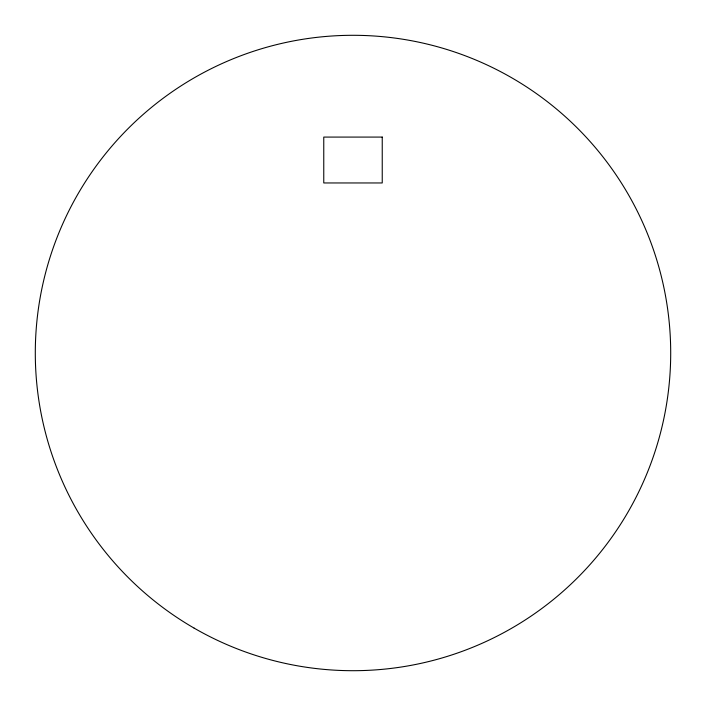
<?xml version="1.0" encoding="UTF-8"?>
<svg xmlns="http://www.w3.org/2000/svg" width="706" height="706" viewBox="0 0 706 706"><rect width="100%" height="100%" fill="white"/><g stroke="black" fill="none" stroke-linecap="round" stroke-linejoin="round"><path stroke-width="1.06" d="M382.237 137.079L323.763 137.079L323.763 182.96L382.237 182.96L382.237 137.079M194.15 628.137A317.7 317.7 0 0 0 670.7 353A317.7 317.7 0 0 0 194.15 77.863A317.7 317.7 0 0 0 194.15 628.137"/></g></svg>
